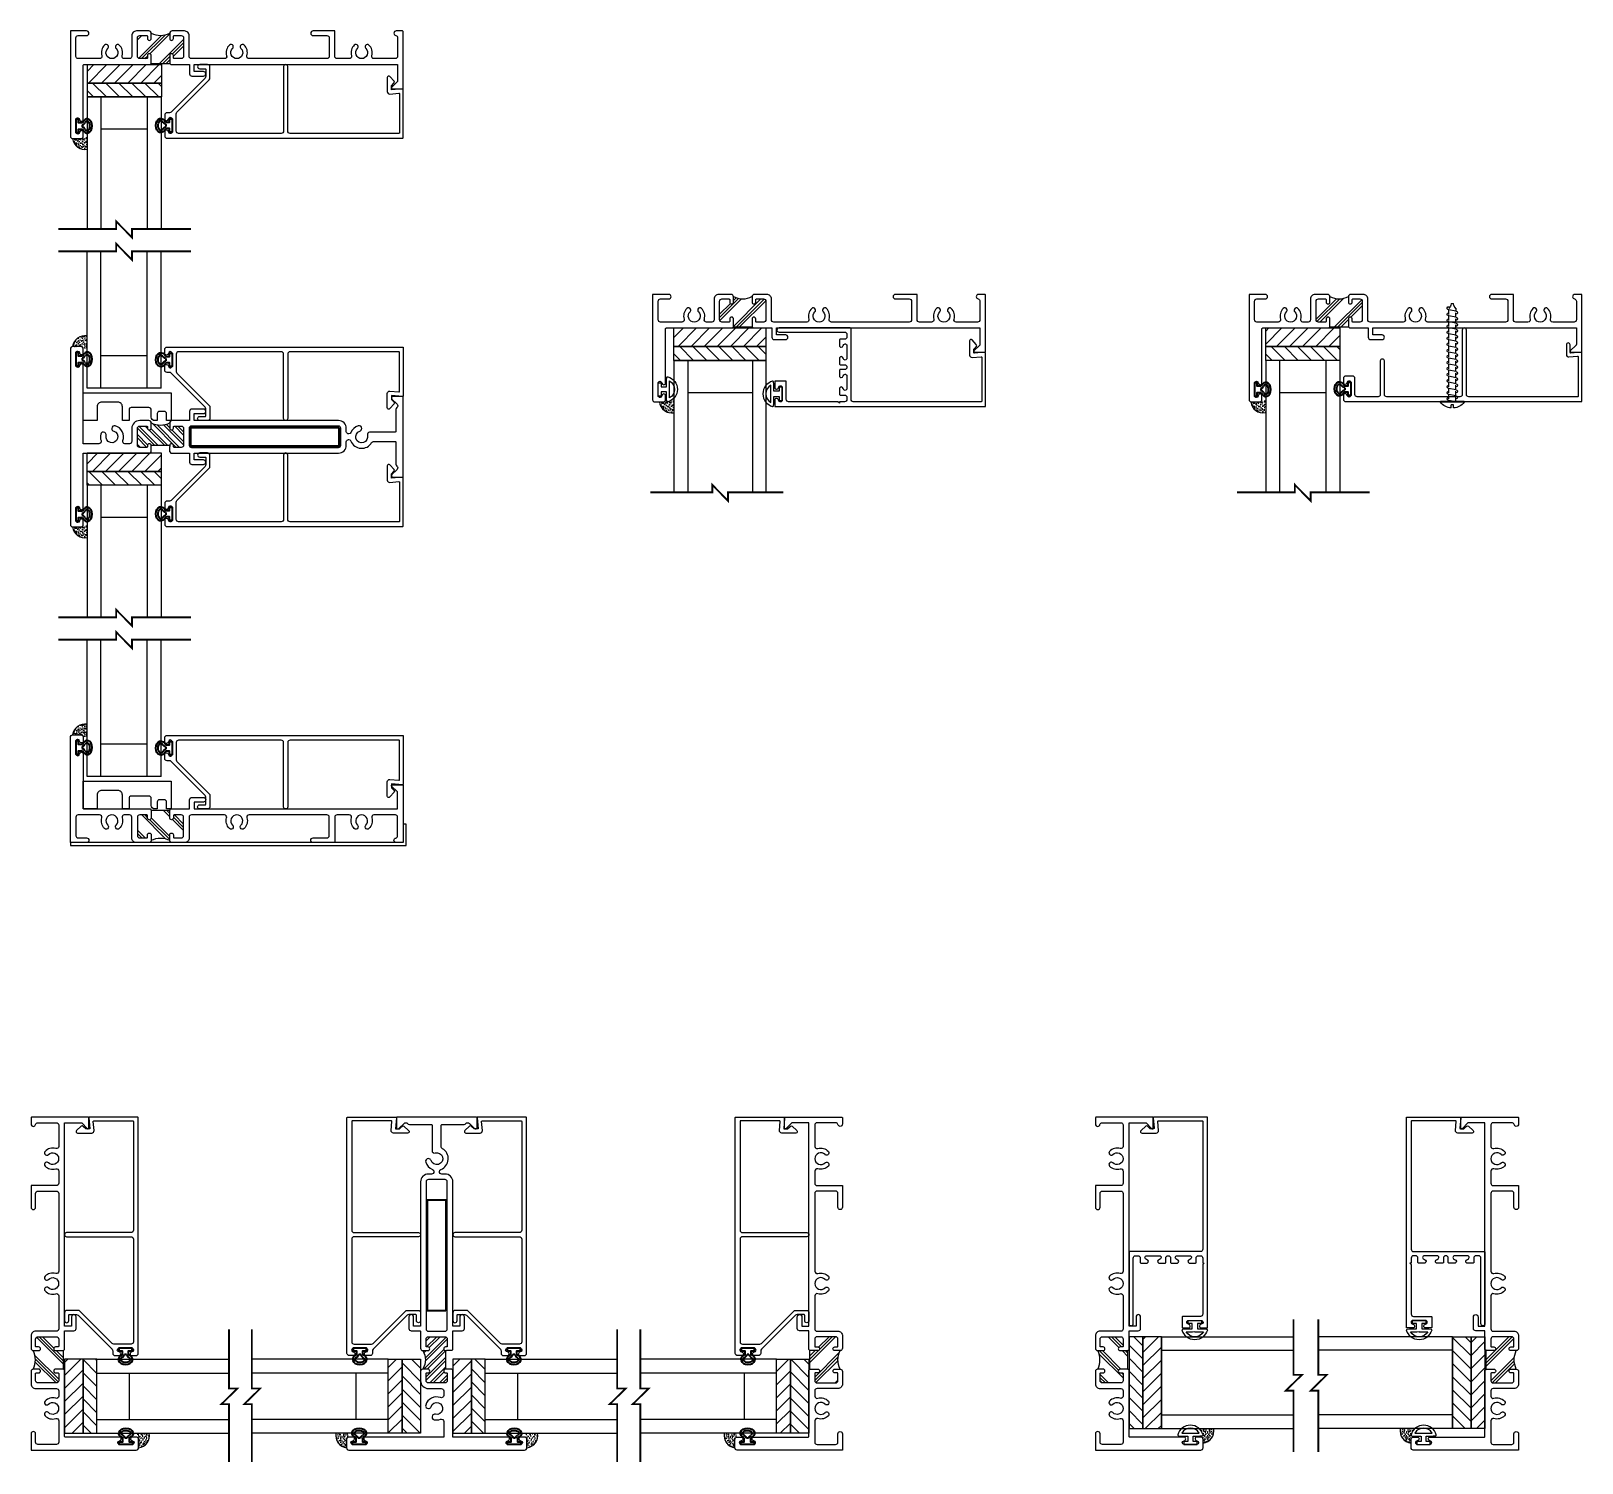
# Model space of a CAD drawing. Extents: x -26 to 91, y -47 to 75.
# Drawn here: x -4.59 to 16.38, y 1.48 to 20.84 of the extents above; entities that cross this region are included whole.
import ezdxf

# ---------------------------------------------------------------- set-up
doc = ezdxf.new("R2010")
doc.units = 0
doc.header["$MEASUREMENT"] = 0
doc.layers.get('0').update_dxf_attribs({"linetype": 'CONTINUOUS'})
for name, color, linetype in [('DIM', 7, 'CONTINUOUS'), ('FRAME', 1, 'CONTINUOUS'), ('GEOMETRY', 1, 'CONTINUOUS'), ('GLASS', 7, 'CONTINUOUS'), ('MISC.', 7, 'CONTINUOUS'), ('SETTING BLOCKS', 7, 'CONTINUOUS'), ('SETTING_BLOCK', 4, 'CONTINUOUS'), ('TEXT', 7, 'CONTINUOUS')]:
    doc.layers.add(name, color=color, linetype=linetype)
doc.layers.add('PROFILE NUMBER', color=150, linetype='CONTINUOUS', lineweight=35)

# ---------------------------------------------------------------- blocks, each defined once
blk = doc.blocks.new('3801 1 INCH GLASS STOP')
blk.add_lwpolyline([(2.741, 0.327, -0.414214), (2.769, 0.299, -0.414214), (2.741, 0.271), (2.669, 0.271, 0.414214), (2.659, 0.261), (2.659, 0.167, 0.198912), (2.668, 0.145), (3.128, -0.315, 0.198912), (3.15, -0.324), (3.183, -0.324, -0.414214), (3.214, -0.355), (3.214, -0.408, -0.414214), (3.189, -0.433, -0.399638), (3.164, -0.41, 0.400364), (3.139, -0.386, 0.414214), (3.114, -0.411), (3.114, -0.581, 0.414214), (3.139, -0.606), (3.139, -0.606, 0.399638), (3.164, -0.582, -0.399638), (3.189, -0.558, -0.414214), (3.214, -0.583), (3.214, -0.637, -0.414214), (3.183, -0.668), (-0.001, -0.668, -0.414214), (-0.011, -0.658), (-0.011, -0.01, -0.440011), (0, 0), (0.149, -0.013), (0.149, 0.04), (0.115, 0.074, -0.395486), (0.114, 0.102), (0.17, 0.165, -0.691708), (0.205, 0.152), (0.205, -0.04, -0.440011), (0.171, -0.071), (0.05, -0.061, 0.440011), (0.039, -0.071), (0.039, -0.593, 0.414214), (0.049, -0.603), (1.52, -0.603, 0.414214), (1.551, -0.572), (1.551, 0.299, -0.414214), (1.579, 0.327, -0.414214), (1.607, 0.299), (1.607, -0.572, 0.414214), (1.638, -0.603), (3.027, -0.603, 0.414214), (3.058, -0.572), (3.058, -0.337, 0.198912), (3.049, -0.315), (2.612, 0.122, -0.198912), (2.603, 0.144), (2.603, 0.296, -0.414214), (2.634, 0.327)], format="xyb", close=True)
blk = doc.blocks.new('3806 MULLION')
h = blk.add_hatch()
h.set_pattern_fill('ANSI32', color=256, scale=0.25, style=0)
h.set_pattern_definition([(45, (-1.96831, -4.979215), (-0.0662913, 0.0662913), []), (45, (-1.92411, -4.979215), (-0.0662913, 0.0662913), [])])
h.paths.add_polyline_path([(-1.369, 0.094, -0.414214), (-1.394, 0.118), (-1.394, 0.134, 0.414214), (-1.404, 0.144), (-1.5, 0.144, 0.414214), (-1.531, 0.113), (-1.531, -0.113, 0.414214), (-1.5, -0.143), (-1.404, -0.143, 0.414214), (-1.394, -0.133), (-1.394, -0.118, -0.414214), (-1.369, -0.094, -0.414214), (-1.344, -0.118), (-1.093, -0.118, -0.414214), (-1.068, -0.094, -0.414214), (-1.043, -0.118), (-1.043, -0.133, 0.414214), (-1.033, -0.143), (-0.937, -0.143, 0.414214), (-0.906, -0.113), (-0.906, 0.113, 0.414214), (-0.937, 0.144), (-1.033, 0.144, 0.414214), (-1.043, 0.134), (-1.043, 0.118, -0.414214), (-1.068, 0.094, -0.414214), (-1.093, 0.118), (-1.093, 0.188, -0.275826), (-1.344, 0.188), (-1.344, 0.118, -0.414214)])
for p, q in [((-1.344, -0.118), (-1.093, -0.118)), ((-1.344, -0.203), (-1.344, -0.133))]:
    blk.add_line(p, q)
for points in [[(-1.093, -0.133), (-1.093, -0.118, -0.414214), (-1.068, -0.094, -0.414214), (-1.043, -0.118), (-1.043, -0.133, 0.414214), (-1.033, -0.143), (-0.937, -0.143, 0.414214), (-0.906, -0.113), (-0.906, 0.113, 0.414214), (-0.937, 0.144), (-1.033, 0.144, 0.414214), (-1.043, 0.134), (-1.043, 0.118, -0.414214), (-1.068, 0.094, -0.414214), (-1.093, 0.118), (-1.093, 0.188, -0.414214), (-1.062, 0.219), (-0.937, 0.219, -0.414214), (-0.831, 0.113), (-0.831, -0.062, 0.414214), (-0.8, -0.094), (-0.738, -0.094, 0.517938), (-0.709, -0.052, -0.42659), (-0.608, 0.149, -0.510157), (-0.56, 0.113), (-0.56, 0.112, -0.323599), (-0.586, 0.077, 2.284894), (-0.483, 0.018, -0.323599), (-0.466, 0.058), (-0.465, 0.058, -0.510157), (-0.41, 0.035, -0.142368), (-0.415, -0.052, 0.517938), (-0.386, -0.094), (-0.175, -0.094), (-0.175, 0.91), (-0.175, 0.961, -0.414214), (-0.15, 0.986, -0.399638), (-0.125, 0.962, 0.399638), (-0.1, 0.939), (-0.1, 0.939, 0.414214), (-0.075, 0.964), (-0.075, 1.134, 0.414214), (-0.1, 1.159), (-0.1, 1.159, 0.399638), (-0.125, 1.135, -0.399638), (-0.15, 1.111), (-0.15, 1.111, -0.414214), (-0.175, 1.136), (-0.175, 1.188, -0.414214), (-0.144, 1.219), (-0.031, 1.219, -0.414214), (0, 1.188), (0, 0), (0, -1.188, -0.414214), (-0.031, -1.219), (-0.144, -1.219, -0.414214), (-0.175, -1.188), (-0.175, -1.136, -0.414214), (-0.15, -1.111), (-0.15, -1.111, -0.399638), (-0.125, -1.135, 0.399638), (-0.1, -1.159), (-0.1, -1.159, 0.414214), (-0.075, -1.133), (-0.075, -0.964, 0.414214), (-0.1, -0.938), (-0.1, -0.938, 0.399638), (-0.125, -0.962, -0.399638), (-0.15, -0.986, -0.414214), (-0.175, -0.961), (-0.175, -0.909), (-0.175, -0.219), (-1.078, -0.219), (-1.093, -0.203)], [(-3.625, -0.143, -0.414214), (-3.656, -0.113), (-3.656, 0.113, -0.414214), (-3.625, 0.144), (-1.637, 0.144, -0.414214), (-1.606, 0.113), (-1.606, -0.113, -0.414214), (-1.637, -0.143)]]:
    blk.add_lwpolyline(points, format="xyb", close=True)
blk.add_lwpolyline([(-1.344, -0.203), (-1.359, -0.219), (-1.612, -0.219), (-1.612, -0.344, -0.414214), (-1.643, -0.374), (-1.799, -0.374, -0.414214), (-1.83, -0.344, -0.414214), (-1.799, -0.312), (-1.674, -0.312), (-1.674, -0.219), (-3.625, -0.219, -0.414214), (-3.731, -0.113), (-3.731, -0.068, 0.414214), (-3.762, -0.037), (-3.764, -0.037, 0.308174), (-3.793, -0.057, -0.627979), (-4.073, -0.078, 0.267949), (-4.1, -0.062), (-4.39, -0.062, 0.414214), (-4.4, -0.072), (-4.4, -0.37, -0.237131), (-4.413, -0.395, 0.457629), (-4.416, -0.441), (-4.346, -0.511, -0.668179), (-4.36, -0.546), (-4.49, -0.546, -0.414214), (-4.5, -0.535), (-4.5, 0), (-4.5, 0.536, -0.414214), (-4.49, 0.546), (-4.36, 0.546, -0.668179), (-4.346, 0.511), (-4.416, 0.441, 0.457629), (-4.413, 0.395, -0.237131), (-4.4, 0.37), (-4.4, 0.073, 0.414214), (-4.39, 0.063), (-4.045, 0.063, -0.500407), (-4.016, 0.023, 2.386509), (-3.914, 0.077, -0.326072), (-3.94, 0.113, -0.502305), (-3.892, 0.149, -0.227368), (-3.793, 0.057, 0.308174), (-3.764, 0.038), (-3.762, 0.038, 0.414214), (-3.731, 0.069), (-3.731, 0.113, -0.414214), (-3.625, 0.219), (-1.674, 0.219), (-1.674, 0.313), (-1.799, 0.313, -0.414214), (-1.83, 0.344, -0.414214), (-1.799, 0.375), (-1.643, 0.375, -0.414214), (-1.612, 0.344), (-1.612, 0.228, 0.414214), (-1.602, 0.219), (-1.375, 0.219, -0.414214), (-1.344, 0.188), (-1.344, 0.118, -0.414214), (-1.369, 0.094, -0.414214), (-1.394, 0.118), (-1.394, 0.134, 0.414214), (-1.404, 0.144), (-1.5, 0.144, 0.414214), (-1.531, 0.113), (-1.531, -0.113, 0.414214), (-1.5, -0.143), (-1.404, -0.143, 0.414214), (-1.394, -0.133), (-1.394, -0.118, -0.414214), (-1.369, -0.094, -0.414214), (-1.344, -0.118), (-1.344, -0.133)], format="xyb")
blk.add_arc((-1.219, 0.398), 0.245, 239.1595, 300.8405)
blk = doc.blocks.new('3802 1 INCH SCREW ON STOP')
at = {"color": 7, "linetype": 'Continuous'}
for p, q in [((1.699, 0.887), (1.805, 0.906)), ((1.703, 0.927), (1.703, 0.888)), ((1.703, 0.807), (1.703, 0.867)), ((1.758, 0.994), (1.746, 0.994)), ((1.802, 0.845), (1.802, 0.906)), ((1.699, 0.806), (1.805, 0.825)), ((1.699, 0.725), (1.805, 0.743)), ((1.699, 0.643), (1.805, 0.662)), ((1.703, 0.725), (1.703, 0.785)), ((1.703, 0.644), (1.703, 0.704)), ((1.802, 0.764), (1.802, 0.824)), ((1.802, 0.683), (1.802, 0.743)), ((1.802, 0.601), (1.802, 0.662)), ((1.699, 0.562), (1.805, 0.581)), ((1.699, 0.481), (1.805, 0.499)), ((1.703, 0.563), (1.703, 0.622)), ((1.703, 0.559), (1.703, 0.619)), ((1.703, 0.481), (1.703, 0.541)), ((1.703, 0.397), (1.703, 0.457)), ((1.802, 0.52), (1.802, 0.58)), ((1.802, 0.439), (1.802, 0.499)), ((1.699, 0.396), (1.805, 0.415)), ((1.699, 0.315), (1.805, 0.333)), ((1.699, 0.233), (1.805, 0.252)), ((1.703, 0.315), (1.703, 0.375)), ((1.703, 0.234), (1.703, 0.294)), ((1.703, 0.153), (1.703, 0.213)), ((1.802, 0.354), (1.802, 0.414)), ((1.802, 0.273), (1.802, 0.333)), ((1.802, 0.191), (1.802, 0.252)), ((1.699, 0.152), (1.805, 0.171)), ((1.699, 0.071), (1.805, 0.089)), ((1.699, -0.011), (1.805, 0.008)), ((1.703, 0.071), (1.703, 0.131)), ((1.703, -0.01), (1.703, 0.05)), ((1.802, 0.11), (1.802, 0.17)), ((1.802, 0.029), (1.802, 0.089)), ((1.802, -0.053), (1.802, 0.008)), ((1.699, -0.092), (1.805, -0.073)), ((1.699, -0.173), (1.805, -0.155)), ((1.703, -0.091), (1.703, -0.031)), ((1.703, -0.173), (1.703, -0.113)), ((1.703, -0.254), (1.703, -0.194)), ((1.802, -0.134), (1.802, -0.074)), ((1.802, -0.215), (1.802, -0.155)), ((1.591, -0.343), (1.591, -0.334)), ((1.591, -0.334), (1.914, -0.334)), ((1.591, -0.343), (1.914, -0.343)), ((1.699, -0.255), (1.805, -0.236)), ((1.699, -0.336), (1.805, -0.317)), ((1.703, -0.335), (1.703, -0.276)), ((1.735, -0.42), (1.735, -0.377)), ((1.735, -0.377), (1.769, -0.377)), ((1.769, -0.42), (1.769, -0.377)), ((1.802, -0.297), (1.802, -0.236)), ((1.802, -0.334), (1.802, -0.318)), ((1.914, -0.343), (1.914, -0.334))]:
    blk.add_line(p, q, dxfattribs=at)
blk.add_lwpolyline([(1.618, -0.238, 0.414214), (1.649, -0.269), (2.639, -0.269, 0.414214), (2.67, -0.238), (2.67, 0.216, -0.414214), (2.695, 0.241), (2.701, 0.241, -0.414214), (2.726, 0.216), (2.726, -0.238, 0.414214), (2.757, -0.269), (3.038, -0.269, 0.414214), (3.069, -0.238), (3.069, -0.021, -0.414214), (3.1, 0.01), (3.194, 0.01, -0.414214), (3.225, -0.021), (3.225, -0.075, -0.414214), (3.2, -0.1, -0.399638), (3.175, -0.076, 0.400364), (3.15, -0.052, 0.414214), (3.125, -0.077), (3.125, -0.247, 0.414214), (3.15, -0.272), (3.15, -0.272, 0.399638), (3.175, -0.248, -0.399638), (3.2, -0.225, -0.414214), (3.225, -0.25), (3.225, -0.303, -0.414214), (3.194, -0.334), (0.01, -0.334, -0.414214), (0, -0.324), (0, 0.324, -0.440011), (0.011, 0.334), (0.149, 0.322, 0.440011), (0.16, 0.332), (0.16, 0.434, -0.414214), (0.185, 0.459, -0.414214), (0.21, 0.434), (0.21, 0.3, -0.440011), (0.176, 0.269), (0.061, 0.279, 0.440011), (0.05, 0.269), (0.05, -0.259, 0.414214), (0.06, -0.269), (1.531, -0.269, 0.414214), (1.562, -0.238), (1.562, 0.633, -0.414214), (1.59, 0.661), (1.59, 0.661, -0.414214), (1.618, 0.633)], format="xyb", close=True)
for centre, radius, start, end in [((1.703, 0.867), 0.0211, 90, 270), ((1.63, 1.01), 0.111, 311.3386, 348.2349), ((1.746, 0.985), 0.00861, 90, 168.2349), ((1.758, 0.985), 0.00861, 11.7651, 90), ((1.875, 1.01), 0.111, 191.7651, 228.6614), ((1.802, 0.927), 0.0211, 270, 133.1894), ((1.802, 0.845), 0.0211, 270, 90), ((1.703, 0.785), 0.0211, 90, 270), ((1.703, 0.704), 0.0211, 90, 270), ((1.703, 0.622), 0.0211, 90, 270), ((1.802, 0.764), 0.0211, 270, 90), ((1.802, 0.764), 0.0211, 270, 90), ((1.802, 0.683), 0.0211, 270, 90), ((1.802, 0.683), 0.0211, 270, 90), ((1.703, 0.541), 0.0211, 90, 270), ((1.703, 0.46), 0.0211, 90, 270), ((1.802, 0.601), 0.0211, 270, 90), ((1.802, 0.601), 0.0211, 270, 90), ((1.802, 0.52), 0.0211, 270, 90), ((1.802, 0.439), 0.0211, 270, 90), ((1.802, 0.439), 0.0211, 270, 90), ((1.703, 0.375), 0.0211, 90, 270), ((1.703, 0.294), 0.0211, 90, 270), ((1.703, 0.213), 0.0211, 90, 270), ((1.802, 0.354), 0.0211, 270, 90), ((1.802, 0.273), 0.0211, 270, 90), ((1.802, 0.273), 0.0211, 270, 90), ((1.802, 0.191), 0.0211, 270, 90), ((1.802, 0.191), 0.0211, 270, 90), ((1.703, 0.131), 0.0211, 90, 270), ((1.703, 0.05), 0.0211, 90, 270), ((1.802, 0.11), 0.0211, 270, 90), ((1.802, 0.029), 0.0211, 270, 90), ((1.703, -0.031), 0.0211, 90, 270), ((1.703, -0.113), 0.0211, 90, 270), ((1.703, -0.194), 0.0211, 90, 270), ((1.802, -0.053), 0.0211, 270, 90), ((1.802, -0.053), 0.0211, 270, 90), ((1.802, -0.134), 0.0211, 270, 90), ((1.802, -0.215), 0.0211, 270, 90), ((1.802, -0.215), 0.0211, 270, 90), ((1.752, -0.214), 0.207, 218.718, 265.226), ((1.703, -0.276), 0.0211, 90, 270), ((1.752, -0.214), 0.207, 274.774, 321.282), ((1.802, -0.297), 0.0211, 270, 90), ((1.802, -0.297), 0.0211, 270, 90)]:
    blk.add_arc(centre, radius, start, end, dxfattribs=at)
blk = doc.blocks.new('3811 114 GLASS STOP')
blk.add_lwpolyline([(1.964, 0.69), (1.984, 0.67), (2.652, 0.67, -0.414214), (2.683, 0.639), (2.683, 0.401, 0.414214), (2.693, 0.391), (2.829, 0.391, 0.414214), (2.839, 0.401), (2.839, 0.475, 0.414214), (2.814, 0.5, 0.399638), (2.789, 0.477, -0.400364), (2.764, 0.453, -0.414214), (2.739, 0.478), (2.739, 0.648, -0.414214), (2.764, 0.673), (2.764, 0.673, -0.399638), (2.789, 0.649, 0.399638), (2.814, 0.625, 0.414214), (2.839, 0.65), (2.839, 0.725, 0.414214), (2.829, 0.735), (2.829, 0.735), (2.829, 0.735), (2.829, 0.735), (-0.001, 0.735, 0.414214), (-0.011, 0.725), (-0.011, 0.01, 0.440011), (0, 0), (0.138, 0.012, -0.440011), (0.149, 0.002), (0.149, -0.04), (0.115, -0.074, 0.395486), (0.114, -0.102), (0.17, -0.165, 0.691708), (0.205, -0.152), (0.205, 0.04, 0.440011), (0.171, 0.071), (0.05, 0.061, -0.440011), (0.039, 0.071), (0.039, 0.66, -0.414214), (0.049, 0.67), (1.777, 0.67, -0.414214), (1.808, 0.639), (1.808, -0.317, 0.414214), (1.818, -0.327), (2.781, -0.327, 0.414214), (2.809, -0.299, 0.414214), (2.781, -0.271), (1.895, -0.271, -0.414214), (1.864, -0.24), (1.864, -0.206, -0.414214), (1.895, -0.175), (1.954, -0.175, 0.414214), (1.964, -0.165), (1.964, -0.091, 0.414214), (1.939, -0.066, 0.399638), (1.914, -0.089, -0.400364), (1.889, -0.113, -0.414214), (1.864, -0.088), (1.864, 0.082, -0.414214), (1.889, 0.107, -0.400364), (1.914, 0.083, 0.399638), (1.939, 0.059, 0.414214), (1.964, 0.084), (1.964, 0.159, 0.414214), (1.954, 0.169), (1.895, 0.169, -0.414214), (1.864, 0.2), (1.864, 0.204, -0.414214), (1.895, 0.235), (1.954, 0.235, 0.414214), (1.964, 0.245), (1.964, 0.319, 0.414214), (1.939, 0.344, 0.399638), (1.914, 0.321, -0.400364), (1.889, 0.297, -0.414214), (1.864, 0.322), (1.864, 0.492, -0.414214), (1.889, 0.517, -0.400364), (1.914, 0.493, 0.399638), (1.939, 0.469, 0.414214), (1.964, 0.494), (1.964, 0.569, 0.414214), (1.954, 0.579), (1.895, 0.579, -0.414214), (1.864, 0.61), (1.864, 0.639, -0.414214), (1.895, 0.67), (1.964, 0.67)], format="xyb", close=True)
blk = doc.blocks.new('A$C3BF656AD')
at = {"layer": 'SETTING BLOCKS'}
h = blk.add_hatch(dxfattribs=at)
h.set_pattern_fill('ANSI31', color=256, scale=0.25, angle=90, style=0)
h.set_pattern_definition([(135, (0.820812, -8.054306), (-0.02209709, -0.02209709), [])])
h.paths.add_polyline_path([(0, 0.0625), (0.25, 0.0625), (0.25, 0.1095), (0, 0.1095)])
h = blk.add_hatch(dxfattribs=at)
h.set_pattern_fill('ANSI31', color=256, scale=0.25, style=0)
h.set_pattern_definition([(45, (-2.098375, -8.085556), (-0.02209709, 0.02209709), [])])
h.paths.add_polyline_path([(0, 0), (0.25, 0), (0.25, 0.0625), (0, 0.0625)])
for points in [[(0, 0.0625), (0, 0.1095), (0.25, 0.1095), (0.25, 0.0625)], [(0, 0), (0, 0.0625), (0.25, 0.0625), (0.25, 0)]]:
    blk.add_lwpolyline(points, close=True, dxfattribs=at)
blk = doc.blocks.new('A$C71C12F4B')
at = {"layer": 'SETTING BLOCKS'}
h = blk.add_hatch(dxfattribs=at)
h.set_pattern_fill('ANSI31', color=256, scale=0.25, angle=90, style=0)
h.set_pattern_definition([(135, (-7.229924, -6.356783), (-0.02209709, -0.02209709), [])])
h.paths.add_polyline_path([(0.3103, 0.1095), (0, 0.1095), (0, 0.0625), (0.3103, 0.0625)])
h = blk.add_hatch(dxfattribs=at)
h.set_pattern_fill('ANSI31', color=256, scale=0.25, style=0)
h.set_pattern_definition([(45, (-7.229924, -6.356783), (-0.02209709, 0.02209709), [])])
h.paths.add_polyline_path([(0.3103, 0), (0.3103, 0.0625), (0, 0.0625), (0, 0)])
for points in [[(0, 0.0625), (0, 0.1095), (0.3103, 0.1095), (0.3103, 0.0625)], [(0, 0), (0, 0.0625), (0.3103, 0.0625), (0.3103, 0)]]:
    blk.add_lwpolyline(points, close=True, dxfattribs=at)
blk = doc.blocks.new('25031')
at = {"layer": 'GEOMETRY', "color": 5}
for p, q in [((-0.035, 0.042), (-0.09, 0.042)), ((-0.09, 0.042), (-0.09, 0)), ((-0.09, 0), (0.09, 0)), ((-0.035, 0.112), (-0.035, 0.042)), ((0.035, 0.042), (0.035, 0.112)), ((0.09, 0.042), (0.035, 0.042)), ((0.09, 0), (0.09, 0.042))]:
    blk.add_line(p, q, dxfattribs=at)
for centre, radius, start, end in [((0, 0.086), 0.175, 14.1622, 165.8685), ((0, 0.086), 0.135, 30.4808, 149.5259), ((-0.16, 0.126), 0.01, 165.8685, 267.1063), ((0, 3.29), 3.179, 267.1063, 269.3654), ((0, 3.29), 3.139, 267.8759, 269.9963), ((0.005, 3.056), 2.904, 269.9005, 272.1922), ((0.005, 3.056), 2.944, 270.5829, 273.0223), ((0.16, 0.126), 0.01, 273.0223, 14.1622)]:
    blk.add_arc(centre, radius, start, end, dxfattribs=at)
blk = doc.blocks.new('*U100')
at = {"layer": 'PROFILE NUMBER', "color": 5}
for p, q in [((-0.016, 0.092), (-0.013, 0.083)), ((-0.013, 0.083), (0.013, 0.083)), ((0.013, 0.083), (0.016, 0.092))]:
    blk.add_line(p, q, dxfattribs=at)
blk.add_lwpolyline([(-0.043, 0.091), (-0.043, 0.034), (-0.09, 0.034), (-0.09, 0), (0.09, 0), (0.09, 0.034), (0.043, 0.034), (0.043, 0.091)], dxfattribs=at)
for centre, start, end in [((-0.073, 0.071), 19.8289, 61.175), ((0.073, 0.071), 118.7633, 160.1945)]:
    blk.add_arc(centre, 0.06, start, end, dxfattribs=at)
blk.add_ellipse((0, 0.152), major_axis=(-0.0958, 0), ratio=0.712114, start_param=2.033109, end_param=7.391692, dxfattribs=at)
blk.add_open_spline([(0.044, 0.124), (0.053, 0.129), (0.059, 0.135), (0.069, 0.15), (0.068, 0.157), (0.049, 0.179), (0.027, 0.189), (-0.021, 0.191), (-0.045, 0.181), (-0.067, 0.16), (-0.068, 0.152), (-0.061, 0.137), (-0.054, 0.129), (-0.044, 0.124)], degree=3, knots=[2.2211, 2.2211, 2.2211, 2.2211, 2.727733, 2.727733, 3.7005, 3.7005, 4.673268, 4.673268, 5.646035, 5.646035, 6.618803, 6.618803, 7.203997, 7.203997, 7.203997, 7.203997], dxfattribs=at)
blk = doc.blocks.new('3809 BLOCK FRAME')
h = blk.add_hatch()
h.set_pattern_fill('PLAST', color=256, angle=45, style=0)
h.set_pattern_definition([(45, (-4.25098, -6.643), (-0.176777, 0.176777), []), (45, (-4.27308, -6.6209), (-0.176777, 0.176777), []), (45, (-4.29517, -6.5988), (-0.176777, 0.176777), [])])
edge = h.paths.add_edge_path()
edge.add_arc((-0.937, 0.093), 0.031, 270, 360, ccw=False)
edge.add_line((-0.937, 0.062), (-1.033, 0.062))
edge.add_arc((-1.033, 0.072), 0.01, 180, 270, ccw=False)
edge.add_line((-1.043, 0.072), (-1.043, 0.103))
edge.add_arc((-1.068, 0.103), 0.025, 360, 450)
edge.add_arc((-1.068, 0.103), 0.025, 90, 180)
edge.add_line((-1.093, 0.103), (-1.093, 0.031))
edge.add_arc((-1.218, -0.221), 0.281, 63.5092, 116.4908)
edge.add_line((-1.344, 0.031), (-1.344, 0.103))
edge.add_arc((-1.369, 0.103), 0.025, 0, 90)
edge.add_arc((-1.369, 0.103), 0.025, 90, 180)
edge.add_line((-1.394, 0.103), (-1.394, 0.072))
edge.add_arc((-1.404, 0.072), 0.01, 270, 360, ccw=False)
edge.add_line((-1.404, 0.062), (-1.5, 0.062))
edge.add_arc((-1.5, 0.093), 0.031, 180, 270, ccw=False)
edge.add_line((-1.531, 0.093), (-1.531, 0.343))
edge.add_arc((-1.5, 0.343), 0.031, 90, 180, ccw=False)
edge.add_line((-1.5, 0.374), (-1.404, 0.374))
edge.add_arc((-1.404, 0.364), 0.01, 0, 90, ccw=False)
edge.add_line((-1.394, 0.364), (-1.394, 0.333))
edge.add_arc((-1.369, 0.333), 0.025, 180, 270)
edge.add_arc((-1.369, 0.333), 0.025, 270, 360)
edge.add_line((-1.344, 0.333), (-1.344, 0.439))
edge.add_line((-1.344, 0.439), (-1.093, 0.439))
edge.add_line((-1.093, 0.439), (-1.093, 0.333))
edge.add_arc((-1.068, 0.333), 0.025, 180, 270)
edge.add_arc((-1.068, 0.333), 0.025, 270, 360)
edge.add_line((-1.043, 0.333), (-1.043, 0.364))
edge.add_arc((-1.033, 0.364), 0.01, 90, 180, ccw=False)
edge.add_line((-1.033, 0.374), (-0.937, 0.374))
edge.add_arc((-0.937, 0.343), 0.031, 0, 90, ccw=False)
edge.add_line((-0.906, 0.343), (-0.906, 0.093))
blk.add_line((-1.093, 0.439), (-1.344, 0.439))
for points in [[(-1.093, 0.439), (-1.093, 0.333, 0.414214), (-1.068, 0.308, 0.414214), (-1.043, 0.333), (-1.043, 0.364, -0.414214), (-1.033, 0.374), (-0.937, 0.374, -0.414214), (-0.906, 0.343), (-0.906, 0.093, -0.414214), (-0.937, 0.062), (-1.033, 0.062, -0.414214), (-1.043, 0.072), (-1.043, 0.103, 0.414214), (-1.068, 0.128), (-1.068, 0.128, 0.414214), (-1.093, 0.103), (-1.093, 0.031, 0.414214), (-1.062, 0), (-0.893, 0, 0.414214), (-0.831, 0.062), (-0.831, 0.343, -0.414214), (-0.8, 0.374), (-0.729, 0.374, -0.5024), (-0.699, 0.334, 0.280293), (-0.661, 0.19, 0.498955), (-0.613, 0.198), (-0.613, 0.198, 0.334263), (-0.618, 0.235, -2.470836), (-0.506, 0.235, 0.334263), (-0.511, 0.198, 0.498955), (-0.463, 0.19, 0.280293), (-0.425, 0.334, -0.5024), (-0.395, 0.374), (-0.106, 0.374, -0.414214), (-0.075, 0.343), (-0.075, 0.093, -0.414214), (-0.106, 0.062), (-0.219, 0.062, 0.414214), (-0.25, 0.031, 0.414214), (-0.219, 0), (0, 0), (0, 1.423, 0.414214), (-0.031, 1.454), (-0.144, 1.454, 0.414214), (-0.175, 1.423), (-0.175, 1.371, 0.414214), (-0.15, 1.346), (-0.15, 1.346, 0.399638), (-0.125, 1.37, -0.399638), (-0.1, 1.394), (-0.1, 1.394, -0.414214), (-0.075, 1.369), (-0.075, 1.199, -0.414214), (-0.1, 1.174), (-0.1, 1.174, -0.399638), (-0.125, 1.198, 0.399638), (-0.15, 1.221, 0.414214), (-0.175, 1.196), (-0.175, 0.464, -0.414214), (-0.185, 0.454), (-1.078, 0.454), (-1.093, 0.439)], [(-1.344, 0.439), (-1.344, 0.439), (-1.359, 0.454), (-1.612, 0.454), (-1.612, 0.579, 0.414214), (-1.643, 0.61), (-1.799, 0.61, 0.414214), (-1.83, 0.579, 0.414214), (-1.799, 0.548), (-1.674, 0.548), (-1.674, 0.454), (-4.425, 0.454), (-4.425, 0.678, -0.198912), (-4.422, 0.685), (-4.343, 0.764, 0.668179), (-4.35, 0.781), (-4.49, 0.781, 0.414214), (-4.5, 0.771), (-4.5, 0.01, 0.414214), (-4.49, 0), (-4.406, 0, 0.414214), (-4.375, 0.031, 0.358249), (-4.4, 0.061, -0.358249), (-4.425, 0.092), (-4.425, 0.343, -0.414214), (-4.394, 0.374), (-4.105, 0.374, -0.5024), (-4.075, 0.334, 0.280293), (-4.037, 0.19, 0.498955), (-3.989, 0.198, 0.334263), (-3.994, 0.235, -2.470836), (-3.882, 0.235, 0.334263), (-3.887, 0.198, 0.498955), (-3.839, 0.19, 0.280293), (-3.801, 0.334, -0.5024), (-3.771, 0.374), (-3.606, 0.374, -0.414214), (-3.575, 0.343), (-3.575, 0), (-3.281, 0, 0.414214), (-3.25, 0.031, 0.414214), (-3.281, 0.062), (-3.469, 0.062, -0.414214), (-3.5, 0.093), (-3.5, 0.343, -0.414214), (-3.469, 0.374), (-2.417, 0.374, -0.5024), (-2.387, 0.334, 0.280293), (-2.349, 0.19, 0.498955), (-2.301, 0.198, 0.334263), (-2.306, 0.235, -2.470836), (-2.194, 0.235, 0.334263), (-2.199, 0.198, 0.498955), (-2.151, 0.19, 0.280293), (-2.113, 0.334, -0.5024), (-2.083, 0.374), (-1.637, 0.374, -0.414214), (-1.606, 0.343), (-1.606, 0.062, 0.414214), (-1.544, 0), (-1.375, 0, 0.414214), (-1.344, 0.031), (-1.344, 0.103, 0.414214), (-1.369, 0.128, 0.414214), (-1.394, 0.103), (-1.394, 0.072, -0.414214), (-1.404, 0.062), (-1.5, 0.062, -0.414214), (-1.531, 0.093), (-1.531, 0.343, -0.414214), (-1.5, 0.374), (-1.404, 0.374, -0.414214), (-1.394, 0.364), (-1.394, 0.333, 0.414214), (-1.369, 0.308, 0.414214), (-1.344, 0.333), (-1.344, 0.439)]]:
    blk.add_lwpolyline(points, format="xyb")
blk.add_arc((-1.218, -0.221), 0.281, 63.5092, 116.4908)

msp = doc.modelspace()

# ---------------------------------------------------------------- hatches: boundary and pattern name
at = {"layer": 'TEXT'}
h = msp.add_hatch(dxfattribs=at)
h.set_pattern_fill('AR-SAND', color=256, scale=0.02, style=0)
h.set_pattern_definition([(37.5, (-10.839423, 5.21217), (-0.00125987, 0.038536475), [0, -0.0304, 0, -0.034, 0, -0.0325]), (7.5, (-10.839423, 5.21217), (0.03539553, 0.05644292), [0, -0.0164, 0, -0.0274, 0, -0.0105]), (327.5, (-10.864023, 5.21217), (0.06228284, 0.00011318), [0, -0.01, 0, -0.036, 0, -0.047]), (317.5, (-10.864023, 5.21217), (0.06012253, 0.01755351), [0, -0.005, 0, -0.0236, 0, -0.027])])
h.paths.add_polyline_path([(-3.83, 19.414, -0.414214), (-3.84, 19.404), (-3.867, 19.404, -0.414214), (-3.877, 19.414), (-3.881, 19.419, -0.414214), (-3.912, 19.388), (-4.025, 19.388, 0.433026), (-3.83, 19.243)])
h = msp.add_hatch(dxfattribs=at)
h.set_pattern_fill('AR-SAND', color=256, scale=0.02, style=0)
h.set_pattern_definition([(37.5, (-10.839423, 10.461825), (-0.00125987, 0.03853648), [0, -0.0304, 0, -0.034, 0, -0.0325]), (7.5, (-10.839423, 10.461825), (0.03539553, 0.05644292), [0, -0.0164, 0, -0.0274, 0, -0.0105]), (327.5, (-10.864023, 10.461825), (0.06228284, 0.00011318), [0, -0.01, 0, -0.036, 0, -0.047]), (317.5, (-10.864023, 10.461825), (0.06012253, 0.0175535), [0, -0.005, 0, -0.0236, 0, -0.027])])
h.paths.add_polyline_path([(-3.83, 16.72, 0.433026), (-4.025, 16.575), (-3.912, 16.575, -0.414214), (-3.881, 16.544), (-3.877, 16.548, -0.414214), (-3.867, 16.558), (-3.84, 16.558, -0.414214), (-3.83, 16.548)])
h = msp.add_hatch(dxfattribs=at)
h.set_pattern_fill('AR-SAND', color=256, scale=0.02, style=0)
h.set_pattern_definition([(37.5, (-2.905786, 1.651774), (-0.00125987, 0.038536475), [0, -0.0304, 0, -0.034, 0, -0.0325]), (7.5, (-2.905786, 1.651774), (0.03539553, 0.05644292), [0, -0.0164, 0, -0.0274, 0, -0.0105]), (327.5, (-2.930386, 1.651774), (0.06228284, 0.00011318), [0, -0.01, 0, -0.036, 0, -0.047]), (317.5, (-2.930386, 1.651774), (0.06012253, 0.01755351), [0, -0.005, 0, -0.0236, 0, -0.027])])
h.paths.add_polyline_path([(4.104, 15.854, -0.414214), (4.094, 15.844), (4.067, 15.844, -0.414214), (4.057, 15.854), (4.053, 15.858, -0.414214), (4.022, 15.827), (3.909, 15.827, 0.433026), (4.104, 15.682)])
h = msp.add_hatch(dxfattribs=at)
h.set_pattern_fill('AR-SAND', color=256, scale=0.02, style=0)
h.set_pattern_definition([(37.5, (5.089, 1.65196), (-0.00125987, 0.038536475), [0, -0.0304, 0, -0.034, 0, -0.0325]), (7.5, (5.089, 1.65196), (0.03539553, 0.05644292), [0, -0.0164, 0, -0.0274, 0, -0.0105]), (327.5, (5.0644, 1.65196), (0.06228284, 0.00011318), [0, -0.01, 0, -0.036, 0, -0.047]), (317.5, (5.0644, 1.65196), (0.06012253, 0.01755351), [0, -0.005, 0, -0.0236, 0, -0.027])])
h.paths.add_polyline_path([(12.099, 15.854, -0.414214), (12.089, 15.844), (12.061, 15.844, -0.414214), (12.051, 15.854), (12.048, 15.858, -0.414214), (12.017, 15.827), (11.904, 15.827, 0.433026), (12.099, 15.683)])
h = msp.add_hatch(dxfattribs=at)
h.set_pattern_fill('AR-SAND', color=256, scale=0.02, style=0)
h.set_pattern_definition([(37.5, (-10.839423, -0.037485), (-0.00125987, 0.038536475), [0, -0.0304, 0, -0.034, 0, -0.0325]), (7.5, (-10.839423, -0.037485), (0.03539553, 0.05644292), [0, -0.0164, 0, -0.0274, 0, -0.0105]), (327.5, (-10.864023, -0.037485), (0.06228284, 0.00011318), [0, -0.01, 0, -0.036, 0, -0.047]), (317.5, (-10.864023, -0.037485), (0.06012253, 0.01755351), [0, -0.005, 0, -0.0236, 0, -0.027])])
h.paths.add_polyline_path([(-3.83, 14.165, -0.414214), (-3.84, 14.155), (-3.867, 14.155, -0.414214), (-3.877, 14.165), (-3.881, 14.169, -0.414214), (-3.912, 14.138), (-4.025, 14.138, 0.433026), (-3.83, 13.993)])
h = msp.add_hatch(dxfattribs=at)
h.set_pattern_fill('AR-SAND', color=256, scale=0.02, style=0)
h.set_pattern_definition([(37.5, (-10.839423, 5.21217), (-0.00125987, 0.03853648), [0, -0.0304, 0, -0.034, 0, -0.0325]), (7.5, (-10.839423, 5.21217), (0.03539553, 0.05644292), [0, -0.0164, 0, -0.0274, 0, -0.0105]), (327.5, (-10.864023, 5.21217), (0.06228284, 0.00011318), [0, -0.01, 0, -0.036, 0, -0.047]), (317.5, (-10.864023, 5.21217), (0.06012253, 0.0175535), [0, -0.005, 0, -0.0236, 0, -0.027])])
h.paths.add_polyline_path([(-4.025, 11.325), (-3.912, 11.325, -0.414214), (-3.881, 11.294), (-3.877, 11.298, -0.414214), (-3.867, 11.308), (-3.84, 11.308, -0.414214), (-3.83, 11.298), (-3.83, 11.47, 0.433026)])
h = msp.add_hatch(dxfattribs=at)
h.set_pattern_fill('AR-SAND', color=256, scale=0.02, angle=90, style=0)
h.set_pattern_definition([(52.5, (5.143442, -5.062034), (0.03853648, -0.00125987), [0, -0.0304, 0, -0.034, 0, -0.0325]), (82.5, (5.14344, -5.062034), (0.05644292, 0.03539553), [0, -0.0164, 0, -0.0274, 0, -0.0105]), (122.5, (5.143442, -5.086634), (0.00011318, 0.06228284), [0, -0.01, 0, -0.036, 0, -0.047]), (132.5, (5.14344, -5.086634), (0.0175535, 0.06012253), [0, -0.005, 0, -0.0236, 0, -0.027])])
h.paths.add_polyline_path([(11.401, 1.948, -0.433026), (11.257, 1.753), (11.257, 1.866, 0.414214), (11.226, 1.897), (11.23, 1.9, 0.414214), (11.24, 1.91), (11.24, 1.938, 0.414214), (11.23, 1.948)])
h = msp.add_hatch(dxfattribs=at)
h.set_pattern_fill('AR-SAND', color=256, scale=0.02, angle=90, style=0)
h.set_pattern_definition([(127.5, (20.18223, -5.062034), (-0.03853648, -0.00125987), [0, -0.0304, 0, -0.034, 0, -0.0325]), (97.5, (20.18223, -5.062034), (-0.05644292, 0.03539553), [0, -0.0164, 0, -0.0274, 0, -0.0105]), (57.5, (20.18223, -5.086634), (-0.00011318, 0.06228284), [0, -0.01, 0, -0.036, 0, -0.047]), (47.5, (20.18223, -5.086634), (-0.0175535, 0.06012253), [0, -0.005, 0, -0.0236, 0, -0.027])])
h.paths.add_polyline_path([(13.924, 1.948, 0.433026), (14.069, 1.753), (14.069, 1.866, -0.414214), (14.1, 1.897), (14.096, 1.9, -0.414214), (14.086, 1.91), (14.086, 1.938, -0.414214), (14.096, 1.948)])
h = msp.add_hatch(dxfattribs=at)
h.set_pattern_fill('AR-SAND', color=256, scale=0.02, angle=90, style=0)
h.set_pattern_definition([(127.5, (11.04152, -5.124133), (-0.038536475, -0.00125987), [0, -0.0304, 0, -0.034, 0, -0.0325]), (97.5, (11.04152, -5.124133), (-0.05644292, 0.03539553), [0, -0.0164, 0, -0.0274, 0, -0.0105]), (57.5, (11.04152, -5.148733), (-0.00011318, 0.06228284), [0, -0.01, 0, -0.036, 0, -0.047]), (47.5, (11.04152, -5.148733), (-0.01755351, 0.06012253), [0, -0.005, 0, -0.0236, 0, -0.027])])
h.paths.add_polyline_path([(-3.161, 1.886, -0.414214), (-3.151, 1.876), (-3.151, 1.848, -0.414214), (-3.161, 1.838), (-3.165, 1.834, -0.414214), (-3.134, 1.803), (-3.134, 1.69, 0.433026), (-2.989, 1.886)])
h = msp.add_hatch(dxfattribs=at)
h.set_pattern_fill('AR-SAND', color=256, scale=0.02, angle=90, style=0)
h.set_pattern_definition([(127.5, (5.791865, -5.124133), (-0.03853648, -0.00125987), [0, -0.0304, 0, -0.034, 0, -0.0325]), (97.5, (5.791865, -5.124133), (-0.05644292, 0.03539553), [0, -0.0164, 0, -0.0274, 0, -0.0105]), (57.5, (5.791865, -5.148733), (-0.00011318, 0.06228284), [0, -0.01, 0, -0.036, 0, -0.047]), (47.5, (5.791865, -5.148733), (-0.0175535, 0.06012253), [0, -0.005, 0, -0.0236, 0, -0.027])])
h.paths.add_polyline_path([(-0.466, 1.886, 0.433026), (-0.321, 1.69), (-0.321, 1.803, -0.414214), (-0.29, 1.834), (-0.294, 1.838, -0.414214), (-0.304, 1.848), (-0.304, 1.876, -0.414214), (-0.294, 1.886)])
h = msp.add_hatch(dxfattribs=at)
h.set_pattern_fill('AR-SAND', color=256, scale=0.02, angle=90, style=0)
h.set_pattern_definition([(127.5, (16.291175, -5.124133), (-0.038536475, -0.00125987), [0, -0.0304, 0, -0.034, 0, -0.0325]), (97.5, (16.291175, -5.124133), (-0.05644292, 0.03539553), [0, -0.0164, 0, -0.0274, 0, -0.0105]), (57.5, (16.291175, -5.148733), (-0.00011318, 0.06228284), [0, -0.01, 0, -0.036, 0, -0.047]), (47.5, (16.291175, -5.148733), (-0.01755351, 0.06012253), [0, -0.005, 0, -0.0236, 0, -0.027])])
h.paths.add_polyline_path([(2.089, 1.886, -0.414214), (2.099, 1.876), (2.099, 1.848, -0.414214), (2.089, 1.838), (2.085, 1.834, -0.414214), (2.116, 1.803), (2.116, 1.69, 0.433026), (2.261, 1.886)])
h = msp.add_hatch(dxfattribs=at)
h.set_pattern_fill('AR-SAND', color=256, scale=0.02, angle=90, style=0)
h.set_pattern_definition([(127.5, (11.041423, -5.124133), (-0.03853648, -0.00125987), [0, -0.0304, 0, -0.034, 0, -0.0325]), (97.5, (11.041423, -5.124133), (-0.05644292, 0.03539553), [0, -0.0164, 0, -0.0274, 0, -0.0105]), (57.5, (11.041423, -5.148733), (-0.00011318, 0.06228284), [0, -0.01, 0, -0.036, 0, -0.047]), (47.5, (11.041423, -5.148733), (-0.0175535, 0.06012253), [0, -0.005, 0, -0.0236, 0, -0.027])])
h.paths.add_polyline_path([(4.784, 1.886, 0.433026), (4.928, 1.69), (4.928, 1.803, -0.414214), (4.959, 1.834), (4.955, 1.838, -0.414214), (4.945, 1.848), (4.945, 1.876, -0.414214), (4.955, 1.886)])

# ---------------------------------------------------------------- linework, layer by layer
at = {"layer": 'DIM', "color": 5, "lineweight": 40}
for points in [[(-0.426, 15.481), (-0.426, 15.231), (-2.426, 15.231), (-2.426, 15.481)], [(1.022, 3.54), (0.772, 3.54), (0.772, 5.04), (1.022, 5.04)]]:
    msp.add_lwpolyline(points, close=True, dxfattribs=at)
at = {"layer": 'GLASS'}
for p, q in [((-3.83, 19.95), (-3.83, 18.165)), ((-3.83, 19.95), (-2.83, 19.95)), ((-3.642, 19.95), (-3.642, 18.165)), ((-3.017, 19.95), (-3.017, 18.165)), ((-2.83, 19.95), (-2.83, 18.165)), ((-3.017, 19.513), (-3.642, 19.513)), ((-3.83, 16.013), (-3.83, 17.863)), ((-3.642, 16.013), (-3.642, 17.863)), ((-3.017, 16.013), (-3.017, 17.863)), ((-2.83, 16.013), (-2.83, 17.863)), ((-3.017, 16.45), (-3.642, 16.45)), ((4.104, 16.389), (4.104, 14.605)), ((4.104, 16.389), (5.345, 16.389)), ((4.292, 16.389), (4.292, 14.605)), ((5.167, 16.389), (5.167, 14.605)), ((5.345, 16.389), (5.345, 14.605)), ((12.106, 16.389), (12.106, 14.605)), ((13.106, 16.389), (12.106, 16.389)), ((12.293, 16.389), (12.293, 14.605)), ((12.918, 16.389), (12.918, 14.605)), ((13.106, 16.389), (13.106, 14.605)), ((-2.83, 16.013), (-3.83, 16.013)), ((5.167, 15.952), (4.292, 15.952)), ((12.918, 15.952), (12.293, 15.952)), ((-3.83, 14.7), (-3.83, 12.916)), ((-2.83, 14.7), (-3.83, 14.7)), ((-3.642, 14.7), (-3.642, 12.916)), ((-3.017, 14.7), (-3.017, 12.916)), ((-2.83, 14.7), (-2.83, 12.916)), ((-3.017, 14.263), (-3.642, 14.263)), ((-3.83, 10.763), (-3.83, 12.613)), ((-3.642, 10.763), (-3.642, 12.613)), ((-3.017, 10.763), (-3.017, 12.613)), ((-2.83, 10.763), (-2.83, 12.613)), ((-3.017, 11.2), (-3.642, 11.2)), ((10.695, 3.189), (12.479, 3.189)), ((10.695, 3.189), (10.695, 1.948)), ((14.631, 3.189), (12.816, 3.189)), ((14.631, 3.189), (14.631, 1.948)), ((10.695, 3.01), (12.479, 3.01)), ((14.631, 3.01), (12.816, 3.01)), ((-3.696, 2.886), (-1.912, 2.886)), ((-3.696, 1.886), (-3.696, 2.886)), ((0.241, 2.886), (-1.604, 2.886)), ((0.241, 1.886), (0.241, 2.886)), ((1.554, 2.886), (3.338, 2.886)), ((1.554, 1.886), (1.554, 2.886)), ((5.49, 2.886), (3.65, 2.886)), ((5.49, 1.886), (5.49, 2.886)), ((-3.696, 2.698), (-1.912, 2.698)), ((-3.259, 2.698), (-3.259, 2.073)), ((0.241, 2.698), (-1.604, 2.698)), ((-0.196, 2.698), (-0.196, 2.073)), ((1.554, 2.698), (3.338, 2.698)), ((1.991, 2.698), (1.991, 2.073)), ((5.49, 2.698), (3.65, 2.698)), ((5.053, 2.698), (5.053, 2.073)), ((10.695, 2.135), (12.479, 2.135)), ((14.631, 2.135), (12.816, 2.135)), ((-3.696, 2.073), (-1.912, 2.073)), ((0.241, 2.073), (-1.604, 2.073)), ((1.554, 2.073), (3.338, 2.073)), ((5.49, 2.073), (3.65, 2.073)), ((10.695, 1.948), (12.479, 1.948)), ((14.631, 1.948), (12.816, 1.948)), ((-3.696, 1.886), (-1.912, 1.886)), ((0.241, 1.886), (-1.604, 1.886)), ((1.554, 1.886), (3.338, 1.886)), ((5.49, 1.886), (3.65, 1.886))]:
    msp.add_line(p, q, dxfattribs=at)
at = {"layer": 'GLASS', "const_width": 0.024}
for points in [[(-2.425, 18.165), (-3.223, 18.165), (-3.223, 18.05), (-3.436, 18.268), (-3.436, 18.165), (-4.219, 18.165)], [(-2.425, 17.863), (-3.223, 17.863), (-3.223, 17.747), (-3.436, 17.966), (-3.436, 17.863), (-4.219, 17.863)], [(5.581, 14.605), (4.835, 14.605), (4.835, 14.489), (4.623, 14.707), (4.623, 14.605), (3.787, 14.605)], [(13.51, 14.605), (12.712, 14.605), (12.712, 14.489), (12.499, 14.707), (12.499, 14.605), (11.716, 14.605)], [(-2.425, 12.916), (-3.223, 12.916), (-3.223, 12.8), (-3.436, 13.018), (-3.436, 12.916), (-4.219, 12.916)], [(-2.425, 12.613), (-3.223, 12.613), (-3.223, 12.498), (-3.436, 12.716), (-3.436, 12.613), (-4.219, 12.613)], [(12.479, 3.425), (12.479, 2.675), (12.595, 2.675), (12.376, 2.462), (12.479, 2.462), (12.479, 1.631)], [(12.816, 3.425), (12.816, 2.675), (12.931, 2.675), (12.713, 2.462), (12.816, 2.462), (12.816, 1.631)], [(-1.912, 3.29), (-1.912, 2.492), (-1.796, 2.492), (-2.014, 2.279), (-1.912, 2.279), (-1.912, 1.496)], [(-1.604, 3.29), (-1.604, 2.492), (-1.488, 2.492), (-1.706, 2.279), (-1.604, 2.279), (-1.604, 1.496)], [(3.338, 3.29), (3.338, 2.492), (3.454, 2.492), (3.236, 2.279), (3.338, 2.279), (3.338, 1.496)], [(3.65, 3.29), (3.65, 2.492), (3.765, 2.492), (3.547, 2.279), (3.65, 2.279), (3.65, 1.496)]]:
    msp.add_lwpolyline(points, dxfattribs=at)
at = {"layer": 'MISC.'}
msp.add_lwpolyline([(-4.056, 9.871), (-4.056, 9.831), (0.484, 9.831), (0.484, 10.121), (0.444, 10.121), (0.444, 9.871)], close=True, dxfattribs=at)
at = {"layer": 'SETTING_BLOCK', "color": 7}
for points in [[(-2.963, 15.622), (-2.963, 15.72, 0.414214), (-2.993, 15.75), (-3.233, 15.75, 0.414214), (-3.263, 15.72), (-3.263, 15.575), (-3.353, 15.575), (-3.353, 15.763, 0.414214), (-3.415, 15.825), (-3.631, 15.825, 0.414214), (-3.693, 15.763), (-3.693, 15.575), (-3.881, 15.575), (-3.881, 15.95), (-2.693, 15.95), (-2.693, 15.575), (-2.756, 15.575), (-2.756, 15.67, 0.414214), (-2.786, 15.7), (-2.851, 15.7, 0.414214), (-2.881, 15.67), (-2.881, 15.575), (-2.916, 15.575, -0.414214)], [(-2.963, 10.372), (-2.963, 10.47, 0.414214), (-2.993, 10.5), (-3.233, 10.5, 0.414214), (-3.263, 10.47), (-3.263, 10.325), (-3.353, 10.325), (-3.353, 10.513, 0.414214), (-3.415, 10.575), (-3.631, 10.575, 0.414214), (-3.693, 10.513), (-3.693, 10.325), (-3.881, 10.325), (-3.881, 10.7), (-2.693, 10.7), (-2.693, 10.325), (-2.756, 10.325), (-2.756, 10.42, 0.414214), (-2.786, 10.45), (-2.851, 10.45, 0.414214), (-2.881, 10.42), (-2.881, 10.325), (-2.916, 10.325, -0.414214)]]:
    msp.add_lwpolyline(points, format="xyb", close=True, dxfattribs=at)
at = {"layer": 'TEXT'}
for p, q in [((-3.881, 11.294), (-3.877, 11.298)), ((-2.83, 10.763), (-3.83, 10.763))]:
    msp.add_line(p, q, dxfattribs=at)
for centre, start, end in [((-3.859, 19.407), 186.6133, 280.2687), ((-3.859, 16.556), 79.7313, 173.3867), ((4.074, 15.846), 186.6133, 280.2687), ((12.069, 15.847), 186.6133, 280.2687), ((-3.859, 14.157), 186.6133, 280.2687), ((-3.859, 11.306), 79.7313, 173.3867), ((11.237, 1.918), 276.6133, 10.2687), ((14.088, 1.918), 169.7313, 263.3867), ((-3.153, 1.856), 276.6133, 10.2687), ((-0.302, 1.856), 169.7313, 263.3867), ((2.097, 1.856), 276.6133, 10.2687), ((4.948, 1.856), 169.7313, 263.3867)]:
    msp.add_arc(centre, 0.167, start, end, dxfattribs=at)

# ---------------------------------------------------------------- block references
at = {"layer": 'FRAME'}
for name, p, rotation in [('3809 BLOCK FRAME', (-4.056, 20.842), 180), ('3809 BLOCK FRAME', (3.816, 17.281), 180), ('3809 BLOCK FRAME', (11.879, 17.281), 180), ('3811 114 GLASS STOP', (8.306, 16.5), 180), ('3801 1 INCH GLASS STOP', (0.434, 15.902), 180), ('3801 1 INCH GLASS STOP', (0.434, 10.652), 180), ('3809 BLOCK FRAME', (-4.588, 1.659), 270), ('3801 1 INCH GLASS STOP', (0.352, 6.149), 270), ('3801 1 INCH GLASS STOP', (5.601, 6.149), 270), ('3809 BLOCK FRAME', (9.803, 1.659), 270), ('3811 114 GLASS STOP', (10.584, 6.149), 270)]:
    msp.add_blockref(name, p, dxfattribs=dict(at, rotation=rotation))
at = {"layer": 'FRAME', "xscale": -1}
for name, p in [('3801 1 INCH GLASS STOP', (0.434, 20.061)), ('3802 1 INCH SCREW ON STOP', (16.38, 16.166)), ('3806 MULLION', (-4.056, 15.356)), ('3801 1 INCH GLASS STOP', (0.434, 14.811)), ('3809 BLOCK FRAME', (-4.056, 9.871))]:
    msp.add_blockref(name, p, dxfattribs=at)
at = {"layer": 'FRAME', "xscale": -1, "rotation": 90}
for name, p in [('3801 1 INCH GLASS STOP', (-3.807, 6.149)), ('3806 MULLION', (0.897, 1.659)), ('3801 1 INCH GLASS STOP', (1.443, 6.149)), ('3809 BLOCK FRAME', (6.382, 1.659)), ('3811 114 GLASS STOP', (14.742, 6.149)), ('3809 BLOCK FRAME', (15.523, 1.659))]:
    msp.add_blockref(name, p, dxfattribs=at)
at = {"layer": 'TEXT', "yscale": 4, "zscale": 4}
for name, p, xscale, rotation in [('A$C3BF656AD', (-2.826, 20.388), 4, 180), ('A$C71C12F4B', (5.345, 16.827), 4, 180), ('A$C3BF656AD', (13.106, 16.827), 4, 180), ('A$C3BF656AD', (-2.83, 15.138), 4, 180), ('A$C71C12F4B', (10.695, 3.189), -4, 90), ('A$C71C12F4B', (14.631, 3.189), 4, 270), ('A$C3BF656AD', (-4.134, 1.886), -4, 270), ('A$C3BF656AD', (0.679, 1.886), 4, 90), ('A$C3BF656AD', (1.116, 1.886), -4, 270), ('A$C3BF656AD', (5.928, 1.886), 4, 90)]:
    msp.add_blockref(name, p, dxfattribs=dict(at, xscale=xscale, rotation=rotation))
at = {"layer": 'TEXT'}
for name, p, rotation in [('*U100', (-3.981, 19.558), 270), ('*U100', (-3.981, 16.405), 270), ('25031', (5.567, 15.937), 90.00000000000001), ('*U100', (11.954, 15.997), 270), ('*U100', (-3.981, 14.308), 270), ('*U100', (-3.981, 11.155), 270), ('*U100', (-3.311, 3.035), 180), ('*U100', (-0.144, 3.035), 180), ('*U100', (1.939, 3.035), 180), ('*U100', (5.105, 3.035), 180)]:
    msp.add_blockref(name, p, dxfattribs=dict(at, rotation=rotation))
at = {"layer": 'TEXT', "xscale": -1}
for name, p, rotation in [('*U100', (-2.68, 19.565), 90), ('*U100', (-2.68, 16.398), 90), ('25031', (3.891, 15.997), 270), ('*U100', (13.255, 16.004), 90), ('*U100', (-2.68, 14.315), 90), ('*U100', (-2.68, 11.148), 90), ('25031', (11.146, 3.41), 180), ('25031', (14.179, 3.41), 180)]:
    msp.add_blockref(name, p, dxfattribs=dict(at, rotation=rotation))
for p in [(-3.304, 1.734), (-0.151, 1.734), (1.946, 1.734), (5.098, 1.734)]:
    msp.add_blockref('*U100', p, dxfattribs=at)
at = {"layer": 'TEXT'}
for p in [(11.087, 1.734), (14.239, 1.734)]:
    msp.add_blockref('25031', p, dxfattribs=at)

doc.saveas('drawing.dxf')
